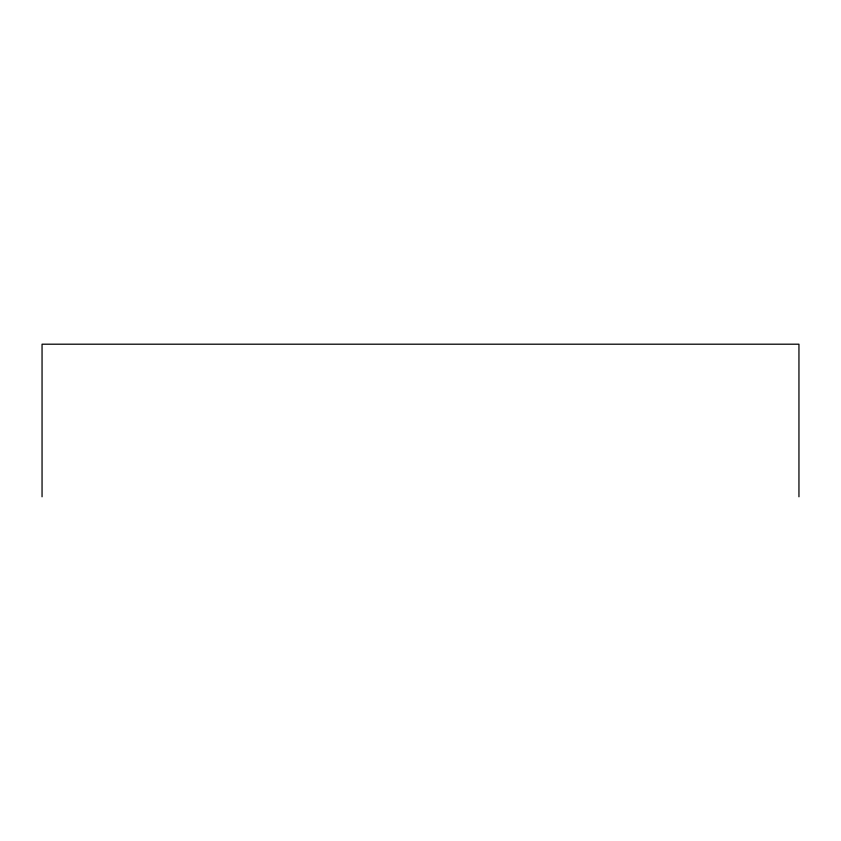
<?xml version="1.0" encoding="UTF-8"?>
<svg xmlns="http://www.w3.org/2000/svg" width="841" height="841" viewBox="0 0 841 841"><rect width="100%" height="100%" fill="white"/><g stroke="black" fill="none" stroke-linecap="round" stroke-linejoin="round"><path stroke-width="1.26" d="M798.95 496.8L798.95 344.2L42.05 344.2L42.05 496.8"/></g></svg>
